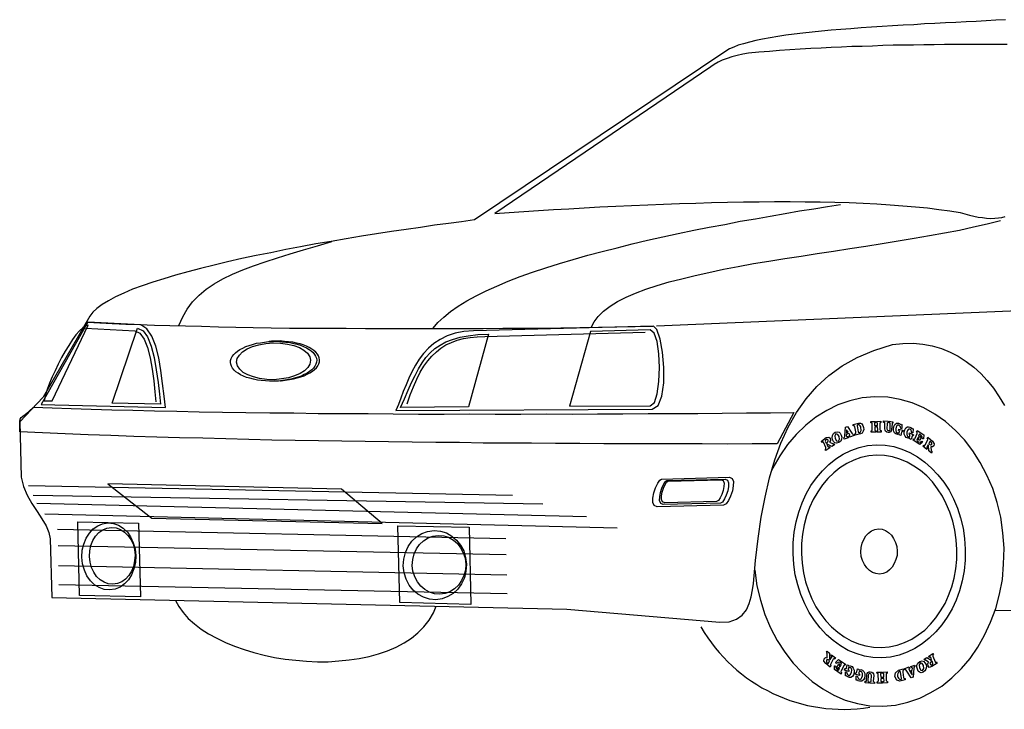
# Model space of a CAD drawing. Extents: x 11387 to 15180, y 19157 to 20572.
# Drawn here: x 11387 to 13408, y 19157 to 20572 of the extents above; entities that cross this region are included whole.
import ezdxf

# ---------------------------------------------------------------- set-up
doc = ezdxf.new("R2010")
doc.units = 0
doc.header["$LTSCALE"] = 100
doc.header["$MEASUREMENT"] = 0
doc.layers.add('LX-CAR', color=6, linetype='CONTINUOUS')

msp = doc.modelspace()

# ---------------------------------------------------------------- linework, layer by layer
at = {"layer": 'LX-CAR'}
for points in [[(13410.2, 20572.1), (13390.6, 20571.1), (13370.5, 20570.1), (13350.4, 20568.6), (13329.3, 20567.5), (13308.2, 20566.5), (13287, 20565.5), (13265.4, 20564.4), (13243.8, 20563.4), (13222.2, 20561.8), (13200.1, 20560.8), (13178.5, 20559.7), (13156.9, 20558.2), (13135.3, 20556.6), (13114.2, 20555.1), (13093.1, 20553.5), (13072.5, 20552), (13052.4, 20550.5), (13032.8, 20548.5), (13013.2, 20546.5), (12994.7, 20544.5), (12976.6, 20542.6), (12959.6, 20540.1), (12943, 20537.7), (12927, 20534.8), (12911.9, 20532.4), (12897.9, 20529.5), (12884.9, 20526.2), (12872.9, 20522.8), (12861.9, 20519.5), (12852.5, 20515.8), (12844, 20512), (12836.6, 20507.8), (12320.4, 20161.1), (12293.8, 20157.5), (12266.7, 20153.8), (12238.6, 20150), (12209.5, 20145.8), (12180, 20141.5), (12149.9, 20137.2), (12119.3, 20132.4), (12088.2, 20127.6), (12057.1, 20122.3), (12026.1, 20117), (11995, 20111.7), (11963.4, 20105.9), (11932.9, 20100.1), (11902.3, 20093.8), (11872.3, 20088), (11842.8, 20081.7), (11813.7, 20074.9), (11785.7, 20068.2), (11758.2, 20061.4), (11731.7, 20054.7), (11706.7, 20047.6), (11682.7, 20040.4), (11659.8, 20033.3), (11638.3, 20025.7), (11618.4, 20018.7), (11600.5, 20010.7), (11583.5, 20003.2), (11569.1, 19995.3), (11556.3, 19987.4), (11545.4, 19979.6), (11537, 19971.8), (11530.7, 19963.6), (11435.2, 19797.6), (11387.2, 19746.6), (11390, 19632.9), (11395, 19613.9), (11402.5, 19596), (11412, 19579.1), (11422.5, 19562.8), (11432.5, 19547.5), (11440.9, 19533.1), (11446.7, 19519.6), (11449.6, 19506.6)], [(13413.5, 20521.3), (13392.3, 20521.3), (13370.7, 20521.3), (13349, 20521.2), (13327.9, 20521.2), (13306.8, 20521.2), (13285.1, 20521.1), (13264, 20520.6), (13242.9, 20520.6), (13221.8, 20520), (13200.6, 20519.5), (13179.5, 20519.5), (13158.4, 20519), (13137.3, 20517.9), (13116.1, 20517.4), (13095, 20516.8), (13073.9, 20515.8), (13052.8, 20514.8), (13031.7, 20513.7), (13010.6, 20512.7), (12988.9, 20511.7), (12967.9, 20510.1), (12946.8, 20508.6), (12925.7, 20507.1), (12904.1, 20505.5), (12883, 20503.5), (12871, 20501.1), (12859.9, 20498.8), (12848.9, 20495.6), (12839, 20492.3), (12829, 20489), (12820.5, 20484.8), (12812.1, 20480), (12805.2, 20475.3), (12362.3, 20174.3)], [(12235.4, 19938.6), (12245.2, 19950.4), (12257.4, 19961.8), (12271.3, 19973.2), (12287.1, 19984.2), (12304.4, 19994.7), (12323.8, 20005.2), (12344.2, 20015.3), (12366.1, 20025.4), (12389.5, 20035.1), (12414.4, 20044.8), (12439.8, 20054), (12466.8, 20062.7), (12494.8, 20071.4), (12523.2, 20080.2), (12552.7, 20088.5), (12582.7, 20096.3), (12613.2, 20104.1), (12644.2, 20111.9), (12675.2, 20119.3), (12707.3, 20126.1), (12738.8, 20132.9), (12770.8, 20139.8), (12802.4, 20146.1), (12834.4, 20152), (12866, 20158.3), (12897.1, 20163.6), (12927.6, 20168.9), (12958.2, 20174.2), (12987.8, 20179.5), (13016.8, 20183.7), (13044.9, 20188.5), (13072, 20192.7)], [(12362.3, 20174.3), (12391.5, 20176.5), (12421.6, 20178.3), (12451.7, 20180.6), (12482.9, 20182.4), (12514.1, 20184.1), (12545.7, 20186), (12577.9, 20187.8), (12610.6, 20189.6), (12642.7, 20190.9), (12675.9, 20192.2), (12708.6, 20193.6), (12741.3, 20194.9), (12774.5, 20195.7), (12807.1, 20197.1), (12839.9, 20197.4), (12872.5, 20198.2), (12904.7, 20198.5), (12936.4, 20198.8), (12968.2, 20198.6), (12999.4, 20198.4), (13029.6, 20198.1), (13059.8, 20197.4), (13089.5, 20196.6), (13118.2, 20195.3), (13146.4, 20194), (13173.6, 20192.2), (13199.9, 20190.3), (13225.6, 20188), (13250.3, 20185.6), (13273.5, 20182.6), (13296.2, 20179.7), (13317.5, 20176.2), (13326.6, 20173.4), (13336.2, 20171.1), (13345.3, 20168.9), (13354.4, 20167.1), (13363, 20165.8), (13371.6, 20165), (13380.2, 20164.2), (13388.2, 20164.4), (13395.8, 20165.1), (13402.8, 20166.3), (13409.8, 20168)], [(12560, 19940.2), (12565.7, 19951.9), (12574.5, 19963.2), (12585.3, 19974.1), (12598.6, 19984), (12614, 19993.4), (12631.4, 20002.4), (12650.8, 20010.9), (12672.2, 20019), (12695.2, 20026.7), (12719.7, 20033.8), (12745.7, 20040.5), (12773.2, 20047.2), (12801.7, 20053.5), (12831.2, 20059.8), (12861.8, 20065.6), (12892.8, 20071.4), (12924.9, 20076.7), (12957.5, 20082.1), (12990.6, 20086.9), (13023.7, 20092.3), (13057.3, 20097.2), (13090.9, 20102.6), (13123.9, 20107.4), (13157.5, 20112.8), (13190.1, 20118.1), (13222.7, 20123.5), (13254.3, 20128.8), (13285.3, 20134.6), (13315.9, 20140.4), (13344.9, 20146.7), (13372.9, 20152.9), (13399.9, 20159.7)], [(11713.8, 19944.6), (11721.5, 19962.4), (11730.6, 19978.2), (11741.8, 19993.1), (11755.1, 20006.5), (11769.8, 20019), (11786.2, 20029.9), (11804, 20040.5), (11823.4, 20050), (11844.8, 20058.6), (11866.8, 20067.2), (11890.7, 20075.3), (11915.7, 20083.5), (11942.1, 20091.7), (11969.6, 20100), (11998.1, 20108.2), (12027.6, 20117)], [(12693.7, 19943.6), (15115.9, 20046.4)], [(11685.9, 19775.8), (11683.3, 19799.4), (11680.1, 19825), (11676.9, 19852), (11672.2, 19878.1), (11666.1, 19902.1), (11658, 19922.5), (11648.1, 19937.4), (11635.3, 19945.6), (11526.4, 19951.4), (11431.1, 19782.4), (11685.9, 19775.8)], [(11526.4, 19951.4), (11551.2, 19950), (11576.8, 19948.7), (11604.6, 19947.4), (11633.3, 19946.6), (11663.5, 19945.3), (11694.7, 19944.1), (11727, 19943.4), (11760.2, 19942.7), (11794.9, 19941.6), (11830.2, 19941), (11866.4, 19940.4), (11903.2, 19939.8), (11941, 19939.2), (11978.7, 19939.2), (12017.5, 19938.6), (12056.7, 19938.6), (12096.5, 19938.1), (12136.3, 19938.1), (12176.5, 19938.1), (12216.8, 19938.1), (12257, 19938.1), (12297.3, 19938.1), (12338.1, 19938.1), (12378.3, 19938.7), (12418.1, 19939.2), (12457.8, 19939.2), (12497.6, 19939.6), (12536.3, 19940.1), (12575, 19941.1), (12612.8, 19941.5), (12650, 19942), (12686.7, 19942.9)], [(11453.5, 19789.5), (11527.6, 19944.9), (11522.1, 19943.8), (11516.2, 19939.6), (11509.3, 19933.4), (11502.4, 19925.2), (11495.1, 19915.4), (11487.4, 19903.6), (11480.2, 19891.4), (11472.9, 19878.6), (11465.7, 19865.3), (11459.5, 19851.6), (11453.3, 19838.9), (11448.1, 19826.1), (11443.8, 19815), (11440.6, 19804.8), (11438.3, 19796.2), (11437.4, 19789.6), (11453.5, 19789.5)], [(11521.7, 19939.2), (11623, 19933.2), (11633.2, 19928.4), (11642.1, 19916.6), (11649.1, 19899.2), (11654.6, 19878.1), (11658.7, 19854.6), (11662.4, 19831), (11664.4, 19807.9), (11666.5, 19787.9)], [(11576.4, 19785.1), (11628.9, 19938.9), (11640.1, 19933.7), (11649, 19920.8), (11656.5, 19901.9), (11662.7, 19878.9), (11667.3, 19853.3), (11671, 19827.7), (11674.1, 19803.6), (11676.2, 19782.6), (11576.4, 19785.1)], [(12159.1, 19770.1), (12685, 19772.7), (12697.4, 19780.1), (12704.9, 19799.4), (12708.8, 19826.7), (12709, 19858.4), (12706.2, 19889.5), (12701.5, 19916.6), (12694.9, 19936.1), (12687.7, 19942.9), (12318.5, 19933.6), (12298.5, 19932.1), (12280.4, 19928.6), (12264, 19923.2), (12249.6, 19915.8), (12237.2, 19907.4), (12225.8, 19897.6), (12215.6, 19886.7), (12206.8, 19875), (12199.1, 19862.7), (12191.8, 19849.4), (12185.6, 19836.2), (12179.9, 19822.4), (12174.2, 19808.7), (12169, 19795.5), (12164.3, 19782.3), (12159.1, 19770.1)], [(12181.9, 19783.7), (12188.5, 19802), (12195.1, 19818.8), (12201.8, 19834.1), (12209, 19848.3), (12216.7, 19860.6), (12224.5, 19871.9), (12232.8, 19881.6), (12242.1, 19890.4), (12251.5, 19897.7), (12261.9, 19904.5), (12273.4, 19909.8), (12284.8, 19914.2), (12297.8, 19917.5), (12311.3, 19919.9), (12325.9, 19921.2), (12341.5, 19922.1), (12670.4, 19930.4)], [(12515.7, 19779.1), (12681.3, 19779.7), (12689.7, 19786.5), (12695.7, 19804.2), (12699.1, 19829.5), (12700.4, 19858.2), (12698.7, 19886.3), (12695.1, 19911.4), (12689.1, 19928.9), (12680.9, 19935.7), (12558.2, 19932.1), (12515.7, 19779.1)], [(11449.6, 19506.6), (11452.6, 19385.9), (12509.6, 19362.2), (12823.8, 19335.4), (12842.9, 19336.4), (12857.9, 19341.3), (12869.7, 19349.6), (12878.5, 19360.9), (12884.3, 19373.6), (12888.4, 19387.3), (12891.1, 19401.5), (12892.8, 19415.1), (12897.1, 19462.1), (12902.5, 19507.5), (12909, 19550.9), (12917, 19591.9), (12926.1, 19631.4), (12936.7, 19668.4), (12949.4, 19702.9), (12964.2, 19735.5), (12981.6, 19766.1), (13001, 19793.8), (13023, 19819), (13047.6, 19841.8), (13075.3, 19861.6), (13106.1, 19879), (13140.4, 19893.4), (13178.4, 19905.4), (13199.9, 19907.5), (13220.6, 19908), (13240.7, 19906), (13260, 19902.5), (13278.7, 19896.9), (13296.5, 19889.8), (13313.3, 19881.2), (13329.7, 19870.5), (13345.1, 19858.8), (13359.5, 19845.6), (13373, 19831.3), (13385.9, 19815.6), (13397.5, 19798.2), (13408.5, 19780.4)], [(11906.9, 19911.7), (11916, 19911.9), (11924.6, 19911.1), (11933.1, 19910.3), (11941.2, 19909.5), (11949.3, 19907.7), (11956.4, 19905.9), (11963.5, 19904), (11969.6, 19901.2), (11975.7, 19898.8), (11980.8, 19895.4), (11985.4, 19892.5), (11989, 19889.1), (11992.2, 19885.1), (11994.3, 19881.2), (11995.9, 19877.2), (11996.5, 19873.2), (11996.1, 19869.1), (11994.7, 19865.1), (11992.8, 19861), (11989.8, 19856.9), (11986.4, 19853.3), (11981.9, 19850.2), (11977, 19846.5), (11971, 19843.8), (11965.1, 19840.7), (11958.1, 19838.5), (11951.1, 19836.3), (11943.1, 19834.1), (11935.1, 19832.9), (11926.6, 19831.7), (11918, 19830.4), (11909, 19830.2), (11899.9, 19830), (11891.3, 19830.8), (11882.8, 19831.6), (11874.7, 19832.4), (11866.6, 19834.2), (11859.5, 19836), (11852.4, 19837.8), (11846.3, 19840.7), (11840.2, 19843.1), (11835.1, 19846.5), (11830.5, 19849.4), (11826.9, 19852.8), (11823.8, 19856.8), (11821.6, 19860.7), (11820, 19864.7), (11819.4, 19868.7), (11819.8, 19872.8), (11821.2, 19876.8), (11823.2, 19880.9), (11826.1, 19885), (11829.5, 19888.6), (11834, 19891.7), (11838.9, 19895.4), (11844.9, 19898), (11850.8, 19901.2), (11857.8, 19903.4), (11864.8, 19905.6), (11872.8, 19907.8), (11880.8, 19909), (11889.3, 19910.2), (11897.9, 19911.5), (11906.9, 19911.7)], [(11907, 19908.7), (11922.1, 19908), (11936.8, 19906.4), (11949.4, 19903.2), (11961.1, 19899), (11970.3, 19893.7), (11977.5, 19887.3), (11982.2, 19880.4), (11983.9, 19872.9), (11982.6, 19865.3), (11978.2, 19858.1), (11971.4, 19851.4), (11962.4, 19845.7), (11951, 19840.8), (11938.5, 19837), (11924, 19834.6), (11908.9, 19833.2), (11893.8, 19833.8), (11879.1, 19835.5), (11866.5, 19838.7), (11854.8, 19842.9), (11845.6, 19848.2), (11838.4, 19854.6), (11833.7, 19861.5), (11832, 19869), (11833.3, 19876.6), (11837.7, 19883.8), (11844.5, 19890.5), (11853.5, 19896.2), (11864.9, 19901.1), (11877.4, 19904.9), (11891.9, 19907.3), (11907, 19908.7)], [(11922.5, 19831.1), (11923.6, 19831.1), (11932.1, 19832.3), (11940.6, 19833.5), (11949.1, 19834.7), (11956.6, 19836.9), (11964.1, 19839.1), (11970.6, 19841.3), (11977.1, 19844.5), (11982.5, 19847.2), (11988, 19850.8), (11991.9, 19853.9), (11995.9, 19857.6), (11998.8, 19861.7), (12000.7, 19865.7), (12002.1, 19869.8), (12002.5, 19873.8), (12001.9, 19877.8), (12000.3, 19881.8), (11998.2, 19885.8), (11995, 19889.7), (11990.9, 19893.2), (11986.8, 19896.1), (11981.2, 19899.5), (11975.6, 19901.8), (11969, 19904.7), (11962.4, 19906.5), (11954.8, 19908.4), (11947.2, 19910.2), (11938.6, 19911), (11930.1, 19911.8), (11921.5, 19912.6), (11912.4, 19912.3), (11903.4, 19912.1), (11898.9, 19911.5), (11898.9, 19911.5)], [(12349.4, 19926.9), (12307.9, 19777.3), (12168.5, 19775.9), (12176.6, 19794.2), (12184.2, 19811.5), (12191.4, 19827.3), (12198.6, 19842), (12205.8, 19855.3), (12213, 19867.5), (12220.8, 19878.8), (12229.6, 19888.6), (12239, 19896.9), (12249.8, 19904.2), (12261.8, 19911.1), (12275.2, 19915.9), (12290.7, 19920.3), (12307.7, 19923.3), (12327.3, 19925.8), (12349.4, 19926.9)], [(12895.6, 19441.9), (12895.6, 19441.9), (12899.9, 19410.3), (12907.2, 19380.3), (12916.5, 19351.3), (12928.3, 19323.9), (12942, 19298.1), (12957.2, 19273.8), (12974.4, 19251.6), (12993, 19232), (13013.6, 19213.8), (13035.1, 19198.3), (13058.1, 19185.8), (13081.5, 19175.3), (13106.3, 19168.4), (13132.1, 19164), (13158.3, 19163.1), (13184.4, 19165.3), (13209.9, 19171), (13234.4, 19179.2), (13257.3, 19190.8), (13279.6, 19204.4), (13300.3, 19221.1), (13319.9, 19240.2), (13337.5, 19260.8), (13353.5, 19283.8), (13367.5, 19308.8), (13379.9, 19335.3), (13390.3, 19363.2), (13398.1, 19392.6), (13403.9, 19423), (13406.6, 19454.8), (13407.3, 19487), (13405, 19519.1), (13400.7, 19550.7), (13393.4, 19580.8), (13384.1, 19609.7), (13372.3, 19637.1), (13358.6, 19662.9), (13343.4, 19687.2), (13326.2, 19709.4), (13307.6, 19729), (13287, 19747.1), (13265.5, 19762.7), (13242.5, 19775.2), (13219.1, 19785.7), (13194.3, 19792.6), (13168.5, 19797), (13142.3, 19797.9), (13116.2, 19795.7), (13090.7, 19790), (13066.2, 19781.8), (13043.4, 19770.2), (13021.1, 19756.5), (13000.3, 19739.9), (12980.7, 19720.8), (12963.1, 19700.2), (12947.1, 19677.2), (12933.1, 19652.2), (12930.2, 19646.1), (12930.2, 19646.1)], [(11415.1, 19777), (11453.4, 19775.5), (11492.7, 19773.9), (11533.5, 19772.9), (11575.8, 19771.5), (11619.1, 19770.6), (11663.4, 19769.2), (11709.2, 19768.3), (11755.5, 19767.5), (11802.9, 19766.6), (11851.2, 19765.8), (11900, 19765.1), (11949.9, 19764.8), (11999.7, 19764), (12050.6, 19763.8), (12101.9, 19763.6), (12153.8, 19762.9), (12205.6, 19762.7), (12258, 19762.5), (12310.3, 19762.8), (12363.1, 19762.6), (12415.5, 19762.4), (12468.3, 19762.8), (12520.7, 19762.6), (12573, 19762.9), (12624.8, 19763.2), (12676.7, 19763.5), (12728, 19763.8), (12778.8, 19764), (12829.1, 19764.3), (12878.9, 19765), (12927.7, 19765.3), (12976, 19766), (12941.9, 19701.2), (12890.1, 19701.4), (12838.8, 19701.1), (12787.9, 19701.4), (12737.1, 19701.6), (12686.2, 19701.8), (12635.9, 19701.5), (12586.1, 19701.8), (12536.3, 19702.1), (12486.4, 19702.3), (12437.1, 19702.6), (12387.8, 19702.9), (12338.5, 19703.1), (12289.6, 19703.9), (12241.3, 19704.2), (12192.5, 19705), (12144.1, 19705.3), (12095.8, 19706.1), (12048, 19706.9), (12000.1, 19707.7), (11952.3, 19708.5), (11904.5, 19709.3), (11857.1, 19710.1), (11809.8, 19711.5), (11762.5, 19712.8), (11715.1, 19714.1), (11668.3, 19715.4), (11621.4, 19716.8), (11574.1, 19718.6), (11527.2, 19719.9), (11480.4, 19721.8), (11434, 19724.1), (11387.2, 19726), (11386.8, 19739.1), (11387.2, 19747.1), (11388, 19752.2), (11390, 19755.7), (11393.4, 19758.3), (11398.4, 19761.5), (11405.8, 19767.7), (11415.1, 19777)], [(13134, 19747.3), (13143.6, 19747.6), (13143.7, 19745.1), (13143.1, 19744.5), (13142.1, 19744.5), (13141.7, 19744), (13141.7, 19743), (13141.8, 19739), (13147.8, 19739.1), (13147.7, 19743.1), (13147.7, 19744.1), (13146.7, 19744.6), (13146.2, 19745.1), (13145.7, 19745.1), (13145.6, 19747.6), (13154.7, 19747.8), (13154.7, 19745.3), (13153.7, 19744.8), (13153.2, 19744.8), (13152.7, 19743.8), (13152.3, 19742.7), (13152.6, 19730.7), (13153.1, 19729.7), (13153.6, 19729.2), (13154.6, 19728.7), (13155.1, 19728.7), (13155.2, 19725.7), (13146.1, 19725.5), (13146.1, 19728.5), (13146.6, 19728.5), (13147.1, 19728.5), (13148.1, 19729), (13148, 19730.1), (13147.9, 19736.1), (13141.9, 19735.9), (13142, 19730.4), (13142, 19729.4), (13142.5, 19728.9), (13143.1, 19728.4), (13144.1, 19728.4), (13144.1, 19725.4), (13134.6, 19725.2), (13134.5, 19728.2), (13135.5, 19728.2), (13136.5, 19728.8), (13137, 19729.3), (13137, 19730.8), (13136.7, 19742.9), (13136.6, 19743.9), (13135.6, 19744.3), (13135.1, 19744.8), (13134.1, 19744.8), (13134, 19747.3)], [(13160.2, 19748.5), (13169.7, 19747.7), (13169.8, 19745.2), (13168.8, 19744.7), (13168.3, 19744.7), (13167.8, 19744.1), (13167.3, 19743.1), (13167.1, 19732.6), (13168.2, 19729.5), (13170.2, 19728.6), (13172.7, 19729.2), (13173.7, 19731.7), (13173.9, 19742.3), (13173.9, 19743.3), (13173.9, 19743.8), (13172.9, 19744.3), (13171.8, 19744.8), (13171.8, 19747.8), (13179.3, 19746.9), (13179.4, 19743.9), (13178.9, 19743.9), (13177.9, 19743.9), (13177.4, 19742.9), (13177.4, 19741.9), (13176.7, 19731.3), (13175.8, 19728.2), (13174.3, 19726.2), (13171.8, 19725.1), (13169.3, 19725.1), (13166.8, 19725.5), (13164.2, 19727.4), (13163.2, 19729.4), (13162.6, 19732.4), (13162.8, 19743.5), (13162.8, 19744.5), (13161.8, 19745), (13161.2, 19745.5), (13160.2, 19745.5), (13160.2, 19748.5)], [(13060.6, 19725.3), (13064.6, 19726.4), (13068.6, 19725.5), (13071.2, 19723.1), (13073.3, 19719.6), (13074.4, 19715.1), (13074, 19711.1), (13072.1, 19707), (13068.2, 19703.9), (13063.7, 19702.8), (13060.1, 19703.7), (13057.6, 19706.1), (13055.4, 19710.1), (13054.8, 19714.1), (13055.2, 19718.7), (13057.1, 19722.7), (13060.6, 19725.3)], [(13078.5, 19713.7), (13079, 19714.2), (13080, 19715.3), (13080.5, 19716.3), (13080.9, 19717.8), (13082, 19735.4), (13086, 19737), (13094.9, 19723.7), (13096.4, 19721.7), (13096.9, 19721.2), (13098, 19720.7), (13098.4, 19721.3), (13099.5, 19718.8), (13090, 19715.5), (13089.5, 19718), (13090.5, 19718.5), (13090.9, 19719), (13090.9, 19720.1), (13090.4, 19721.1), (13088.8, 19723), (13083.4, 19720.9), (13083.4, 19718.4), (13084, 19716.9), (13084.5, 19716.4), (13085.5, 19716.4), (13086.5, 19716.4), (13087.1, 19713.9), (13079.1, 19711.2), (13078.5, 19713.7)], [(13083.8, 19723.9), (13087.3, 19725.5), (13084.1, 19730.5), (13083.8, 19723.9)], [(13098, 19738.4), (13097.9, 19741.4), (13108.4, 19744.2), (13112.5, 19743.8), (13115.5, 19742.3), (13117.6, 19738.9), (13119.2, 19734.9), (13119.4, 19730.8), (13118.4, 19727.3), (13116, 19723.7), (13112.5, 19722.1), (13102, 19719.3), (13101.9, 19722.4), (13102.4, 19722.9), (13103.4, 19723.4), (13103.4, 19724.4), (13103.4, 19725.9), (13101.1, 19736.4), (13100.5, 19737.9), (13100, 19738.4), (13099, 19738.4), (13098, 19738.4)], [(13107.9, 19726), (13108.9, 19725), (13110.4, 19725.1), (13112.4, 19726.1), (13113.9, 19728.7), (13114.3, 19731.2), (13113.7, 19733.7), (13113.2, 19736.2), (13112.1, 19738.2), (13110, 19740.2), (13107.5, 19740.6), (13106, 19740.1), (13105.6, 19738.5), (13107.9, 19726)], [(13195.6, 19740.3), (13196.1, 19741.8), (13197.6, 19740.9), (13197.8, 19733.3), (13195.8, 19732.8), (13194.7, 19736.3), (13193.1, 19738.7), (13191.1, 19739.7), (13189.1, 19739.6), (13187.6, 19738.6), (13186.1, 19736), (13185.2, 19732.5), (13185.3, 19728.5), (13186.4, 19725.5), (13188.5, 19724), (13190.5, 19724.1), (13192, 19725.1), (13192.9, 19726.7), (13192.9, 19727.7), (13191.9, 19728.6), (13190.9, 19729.1), (13191.3, 19731.7), (13199.9, 19729.4), (13199.5, 19726.8), (13198.5, 19726.8), (13198, 19726.8), (13197.5, 19726.3), (13197, 19725.2), (13195.7, 19718.7), (13192.6, 19719.6), (13192.1, 19721.6), (13189.1, 19720.5), (13185.5, 19721.9), (13182.4, 19724.4), (13180.8, 19727.9), (13180.2, 19732.4), (13181.1, 19737.4), (13183, 19741), (13186.5, 19743.6), (13188.5, 19743.6), (13191, 19743.7), (13193.5, 19742.3), (13195.6, 19740.3)], [(13218.4, 19732.3), (13218.9, 19732.8), (13220.5, 19732.4), (13220.2, 19724.3), (13218.2, 19724.3), (13217.1, 19727.8), (13216, 19730.3), (13213.9, 19731.7), (13211.9, 19731.7), (13210.4, 19730.6), (13209, 19728.6), (13207.5, 19725.5), (13207.6, 19721.5), (13208.2, 19718), (13210.3, 19716.5), (13212.3, 19716.1), (13213.8, 19717.1), (13214.3, 19718.6), (13214.2, 19719.6), (13213.7, 19720.1), (13212.7, 19721.1), (13213.1, 19724.1), (13221.8, 19720.3), (13220.8, 19717.8), (13219.8, 19717.8), (13219.3, 19717.8), (13218.8, 19717.8), (13218.8, 19717.2), (13217, 19710.7), (13213.9, 19711.6), (13213.9, 19713.1), (13210.4, 19713), (13206.8, 19714.4), (13204.2, 19717.4), (13202.6, 19721.4), (13202.5, 19725.9), (13203.4, 19730.4), (13205.8, 19734), (13209.3, 19736.1), (13211.3, 19736.2), (13213.8, 19735.7), (13216.4, 19734.3), (13218.4, 19732.3)], [(13229.1, 19728.6), (13242.4, 19719.9), (13242.1, 19711.8), (13240.1, 19711.7), (13239, 19716.2), (13236.9, 19719.2), (13234.8, 19721.2), (13233.3, 19720.6), (13231.9, 19717.1), (13233, 19716.1), (13234, 19715.6), (13235, 19716.1), (13235.9, 19718.2), (13238, 19716.7), (13234.2, 19708.1), (13232.1, 19709.5), (13232.6, 19711.5), (13232.5, 19712.6), (13231.5, 19713.5), (13230.5, 19714), (13228.6, 19709.4), (13229.2, 19706.9), (13231.7, 19705.5), (13235.3, 19705.1), (13238.7, 19707.2), (13239.8, 19704.7), (13234.4, 19700), (13220.6, 19709.2), (13221.5, 19711.8), (13222.5, 19711.3), (13223.5, 19711.3), (13224, 19711.8), (13225, 19713.4), (13228.8, 19723), (13229.2, 19724.1), (13229.2, 19725), (13228.7, 19725.5), (13227.7, 19726), (13229.1, 19728.6)], [(13032.4, 19707), (13042.2, 19714.3), (13047.8, 19715.4), (13050.8, 19713), (13050.9, 19708.5), (13049, 19704.9), (13055.2, 19702), (13055.7, 19701.6), (13056.7, 19701.6), (13057.2, 19701.6), (13058.2, 19702.1), (13059.2, 19699.6), (13053.8, 19696), (13044.6, 19700.8), (13043.6, 19700.2), (13045.7, 19696.3), (13046.2, 19695.8), (13046.8, 19695.3), (13047.8, 19695.3), (13048.8, 19695.8), (13049.8, 19693.4), (13041.4, 19687.6), (13040.3, 19690.1), (13040.8, 19690.6), (13041.8, 19691.6), (13041.8, 19692.7), (13041.3, 19693.7), (13036.5, 19704.6), (13035.9, 19705.1), (13034.9, 19705.1), (13034.4, 19705), (13033.4, 19704.5), (13032.4, 19707)], [(13042.5, 19702.7), (13044.5, 19704.3), (13046, 19705.9), (13046.5, 19707.4), (13046.4, 19708.9), (13044.9, 19710.3), (13042.9, 19710.3), (13040.9, 19708.7), (13040.4, 19707.2), (13042.5, 19702.7)], [(13062.2, 19721.8), (13059.8, 19717.8), (13060.4, 19712.2), (13063.6, 19707.8), (13067.6, 19706.9), (13069.5, 19711), (13068.9, 19716.5), (13066.2, 19720.9), (13062.2, 19721.8)], [(13251.1, 19715), (13260.4, 19707.2), (13264, 19701.8), (13263.6, 19697.2), (13260.7, 19695.1), (13257.1, 19695.6), (13257.8, 19688), (13258.3, 19687), (13258.9, 19686.5), (13258.9, 19685.5), (13259.4, 19684.5), (13258.5, 19682.5), (13253.3, 19686.9), (13252.5, 19698.5), (13251.5, 19699.4), (13249.6, 19695.9), (13249.1, 19694.8), (13249.1, 19693.9), (13249.6, 19693.4), (13250.1, 19692.4), (13249.2, 19689.8), (13241, 19696.7), (13242.4, 19698.7), (13243.5, 19698.2), (13244, 19698.2), (13245, 19698.3), (13245.5, 19699.3), (13250.7, 19709.5), (13250.7, 19710.5), (13250.7, 19711), (13250.2, 19712), (13249.6, 19712.5), (13251.1, 19715)], [(13252.9, 19702), (13255, 19700), (13256.5, 19699.6), (13258, 19699.6), (13259, 19700.6), (13258.9, 19703.2), (13257.9, 19705.1), (13256.3, 19706.6), (13254.9, 19706.1), (13252.9, 19702)], [(13145.3, 19699.3), (13163.4, 19698.7), (13181.1, 19695.7), (13197.9, 19690.5), (13214.1, 19683.9), (13230, 19674.7), (13244.8, 19664), (13258.7, 19651.8), (13271.7, 19638.1), (13283.6, 19622.7), (13294.6, 19606.4), (13303.6, 19588.6), (13311.6, 19569.6), (13318.2, 19549.7), (13323.2, 19528.7), (13326.3, 19507.1), (13327.8, 19485), (13327.4, 19462.8), (13325.4, 19441.1), (13321.4, 19420.4), (13315.9, 19400.1), (13308.8, 19380.8), (13300.7, 19362.5), (13290.6, 19345.6), (13279.4, 19329.7), (13267.2, 19315.4), (13253.9, 19302.4), (13239.6, 19291), (13224.3, 19281.1), (13208.4, 19273.6), (13191.9, 19267.7), (13174.4, 19263.7), (13156.3, 19262.2), (13138.2, 19262.8), (13121, 19265.9), (13103.7, 19271), (13087.5, 19277.6), (13071.6, 19286.8), (13056.8, 19297.5), (13042.9, 19309.7), (13029.9, 19323.5), (13018, 19338.8), (13007.5, 19355.1), (12998.5, 19373), (12990.5, 19391.9), (12983.9, 19411.9), (12978.9, 19432.4), (12975.8, 19454), (12974.3, 19476.1), (12974.7, 19498.2), (12976.7, 19519.9), (12980.7, 19541.2), (12986.2, 19561.4), (12993.3, 19580.7), (13001.4, 19599), (13011, 19615.9), (13022.2, 19631.8), (13034.4, 19646.2), (13047.7, 19659.1), (13062, 19670.5), (13077.3, 19680.5), (13093.2, 19687.9), (13110.2, 19693.9), (13127.2, 19697.8), (13145.3, 19699.3)], [(13145.8, 19678.2), (13129.8, 19676.7), (13113.7, 19673.3), (13098.8, 19667.9), (13084.4, 19661), (13070.5, 19652.1), (13057.7, 19642.2), (13045.9, 19630.3), (13034.6, 19617.5), (13024.9, 19603.1), (13015.8, 19587.3), (13008.1, 19571), (13002, 19553.8), (12996.9, 19535), (12993.4, 19516.3), (12991.9, 19496.6), (12991.4, 19476.5), (12992.9, 19456.4), (12995.4, 19436.8), (12999.9, 19418.3), (13005.9, 19400.4), (13012.8, 19383.4), (13021.3, 19367), (13031.2, 19352.2), (13041.7, 19338.4), (13053.5, 19326.1), (13065.9, 19314.8), (13079.2, 19305.6), (13093.5, 19297.4), (13108.3, 19291.2), (13123.5, 19286.6), (13139.7, 19284), (13155.8, 19283.4), (13171.8, 19284.8), (13187.9, 19288.2), (13202.8, 19293.6), (13217.8, 19300.5), (13231.1, 19309.4), (13244.5, 19319.3), (13256.2, 19331.2), (13267.5, 19344), (13277.2, 19358.4), (13286.3, 19373.7), (13293.5, 19390.5), (13300.1, 19407.8), (13305.2, 19426), (13308.7, 19444.7), (13310.2, 19464.4), (13310.7, 19484.6), (13309.2, 19504.6), (13306.7, 19524.2), (13302.2, 19542.7), (13296.2, 19561.2), (13288.8, 19578.1), (13280.8, 19594), (13270.9, 19609.3), (13260.4, 19623.2), (13248.6, 19635.5), (13236.2, 19646.7), (13222.4, 19655.9), (13208.6, 19664.1), (13193.3, 19670.3), (13178.1, 19675), (13161.9, 19677.6), (13145.8, 19678.2)], [(12704.2, 19629.3), (12843.5, 19632.8), (12849.1, 19630.4), (12851.8, 19624.4), (12851.5, 19615.4), (12849.7, 19604.8), (12846, 19594.1), (12841.7, 19585), (12836.8, 19578.3), (12831.8, 19575.7), (12695.5, 19572.2), (12689.4, 19574.6), (12686.8, 19581.1), (12686.5, 19590.1), (12688.8, 19600.7), (12692, 19611.4), (12696.4, 19620.5), (12700.7, 19626.7), (12704.2, 19629.3)], [(12715.3, 19626), (12835, 19629.1), (12839.6, 19627.2), (12841.8, 19621.7), (12842, 19614.1), (12840.2, 19605), (12836.9, 19595.9), (12833.6, 19588.3), (12829.2, 19582.1), (12825.2, 19580), (12708, 19577.1), (12702.9, 19578.9), (12700.3, 19584.9), (12700.6, 19592.5), (12701.9, 19601.6), (12705.2, 19610.7), (12708.5, 19618.3), (12711.9, 19624), (12715.3, 19626)], [(12717.4, 19625.1), (12826, 19627.8), (12830.6, 19625.9), (12832.7, 19621), (12832.4, 19613.9), (12831.1, 19605.8), (12828.3, 19597.7), (12824.9, 19590.6), (12821, 19585.5), (12817.1, 19583.3), (12710.9, 19580.7), (12706.4, 19582.6), (12704.2, 19587.5), (12704.1, 19594.6), (12705.4, 19602.6), (12708.2, 19610.8), (12711.5, 19617.9), (12714.4, 19623), (12717.4, 19625.1)], [(11405.1, 19615.7), (12398.5, 19596.4)], [(12131.2, 19537.9), (12047.4, 19608.2), (11568, 19619.3), (11658.4, 19549.1), (12131.2, 19537.9)], [(11414.6, 19595.8), (12460.4, 19578.4)], [(11422.1, 19579.4), (12550.6, 19552.5)], [(11438.2, 19557.7), (12613.1, 19528.9)], [(11464.7, 19526.1), (12384.7, 19507)], [(11509.9, 19390.4), (11506.1, 19541.3), (11630.9, 19538.9), (11634.8, 19387.5), (11509.9, 19390.4)], [(11568, 19539.3), (11579.1, 19538.1), (11589.8, 19534.3), (11599, 19528.5), (11607.8, 19520.2), (11614.6, 19510.3), (11619.9, 19498.3), (11623.7, 19485.9), (11625.1, 19471.8), (11624.4, 19457.7), (11621.2, 19445), (11616.5, 19432.8), (11610.2, 19422.6), (11601.9, 19413.8), (11593, 19407.6), (11582.5, 19403.3), (11571.5, 19401.5), (11560.4, 19402.7), (11550.2, 19406.5), (11540.5, 19412.3), (11532.3, 19420.6), (11525, 19430.5), (11519.7, 19442.5), (11515.8, 19455), (11514.4, 19469), (11515.1, 19483.1), (11518.3, 19495.8), (11523, 19508), (11529.8, 19518.2), (11537.6, 19527), (11547.1, 19533.2), (11557, 19537.5), (11568, 19539.3)], [(11575.3, 19529.9), (11584.9, 19529.2), (11593.5, 19525.9), (11601.7, 19520.5), (11608.9, 19513.6), (11614.7, 19505.3), (11619.5, 19495.3), (11622.3, 19484.3), (11623.6, 19472.8), (11622.8, 19461.2), (11620.6, 19450), (11616.3, 19439.9), (11611, 19431.2), (11604.2, 19423.9), (11596.2, 19418.2), (11587.8, 19414.5), (11578.3, 19413.2), (11568.7, 19414), (11560, 19417.3), (11551.8, 19422.6), (11544.6, 19429.5), (11538.9, 19437.9), (11534.1, 19447.8), (11531.3, 19458.8), (11530, 19470.4), (11530.7, 19482), (11533, 19493.1), (11537.2, 19503.3), (11542.6, 19512), (11549.4, 19519.2), (11557.3, 19524.9), (11565.8, 19528.7), (11575.3, 19529.9)], [(12167, 19375.7), (12163.1, 19533.1), (12309.6, 19530.3), (12313.1, 19371.9), (12167, 19375.7)], [(13149.6, 19526.8), (13157.2, 19526), (13164.3, 19523.6), (13170.5, 19519.3), (13176.1, 19513.9), (13180.8, 19506.9), (13184.6, 19499), (13187.3, 19490.5), (13188, 19481.5), (13187.8, 19472.4), (13185.5, 19463.8), (13182.1, 19455.6), (13177.8, 19448.5), (13172.4, 19442.8), (13166.5, 19438.1), (13159.5, 19435.4), (13152, 19434.2), (13144.4, 19435.1), (13137.3, 19437.4), (13131.1, 19441.8), (13125.5, 19447.2), (13120.8, 19454.1), (13117, 19462), (13114.3, 19470.5), (13113.6, 19479.6), (13113.9, 19488.6), (13116.2, 19497.3), (13119.5, 19505.4), (13123.8, 19512.5), (13129.2, 19518.2), (13135.1, 19522.9), (13142.1, 19525.6), (13149.6, 19526.8)], [(12237.3, 19523.5), (12250.4, 19522.3), (12262.6, 19518.5), (12273.8, 19512.3), (12283.6, 19504), (12291.9, 19493.6), (12298.2, 19481.7), (12302.1, 19468.2), (12304, 19454.2), (12302.8, 19440), (12299.6, 19426.4), (12293.9, 19414.1), (12286.1, 19403.4), (12276.8, 19394.6), (12265.9, 19387.8), (12253.9, 19383.4), (12240.9, 19381.6), (12227.7, 19382.8), (12215.6, 19386.5), (12204.3, 19392.8), (12194.6, 19401.1), (12186.3, 19411.4), (12179.9, 19423.4), (12176.1, 19436.8), (12174.2, 19450.9), (12175.3, 19465), (12178.5, 19478.7), (12184.3, 19490.9), (12192, 19501.7), (12201.4, 19510.5), (12212.3, 19517.3), (12224.2, 19521.6), (12237.3, 19523.5)], [(12246.1, 19513.6), (12257.2, 19512.9), (12267.3, 19509.6), (12277, 19503.8), (12285.3, 19497), (12292, 19488.1), (12297.3, 19478.1), (12301.1, 19466.7), (12302.4, 19454.6), (12301.7, 19442.5), (12298.5, 19430.9), (12293.7, 19420.7), (12287.4, 19411.5), (12279.6, 19404.2), (12270.1, 19398), (12260.2, 19394.2), (12249.1, 19392.9), (12238, 19393.6), (12227.9, 19396.9), (12218.2, 19402.7), (12210, 19409.5), (12203.2, 19418.4), (12197.9, 19428.3), (12194.1, 19439.8), (12192.8, 19451.9), (12193.5, 19464), (12196.7, 19475.6), (12201.5, 19485.8), (12207.8, 19495), (12215.7, 19502.3), (12225.1, 19508.5), (12235.1, 19512.3), (12246.1, 19513.6)], [(11465.5, 19492.9), (12385.5, 19474.3)], [(11466.6, 19451.7), (12386.5, 19432.6)], [(11467.5, 19413), (12387.5, 19394.4)], [(11706.4, 19379.7), (11713.3, 19367.8), (11722.2, 19355), (11733, 19343.2), (11745.4, 19331.9), (11759.2, 19321.2), (11774.6, 19311.5), (11791.4, 19302.4), (11809.2, 19293.7), (11828.1, 19286.2), (11847.4, 19279.1), (11867.7, 19273.1), (11888.4, 19267.5), (11910.2, 19263.1), (11931.9, 19259.6), (11953.6, 19257.1), (11975.8, 19255.1), (11998, 19254.2), (12020.1, 19254.3), (12041.7, 19255.8), (12063.3, 19257.9), (12083.8, 19260.9), (12103.9, 19264.9), (12123.4, 19270.4), (12141.8, 19276.4), (12159.3, 19284.4), (12175.7, 19292.9), (12191, 19302.9), (12204.3, 19313.7), (12216.6, 19325.6), (12227.3, 19339.5), (12236, 19354.3), (12241.7, 19368), (12241.7, 19368)], [(13388.9, 19359.2), (13427.6, 19360.2), (13427.6, 19360.2)], [(13050.6, 19243), (13041.3, 19250.8), (13037.7, 19255.7), (13038.1, 19260.3), (13041, 19262.9), (13044.6, 19262.4), (13044.4, 19270.5), (13044.3, 19271.5), (13043.8, 19272), (13043.3, 19273), (13042.8, 19274), (13044.2, 19276), (13049.4, 19271.6), (13049.2, 19259.5), (13050.2, 19258.6), (13053.1, 19262.6), (13053.6, 19263.7), (13053.6, 19264.7), (13053.1, 19265.2), (13052, 19266.1), (13053, 19268.7), (13061.2, 19261.9), (13060.2, 19259.8), (13059.2, 19260.3), (13058.2, 19260.3), (13057.7, 19260.2), (13056.7, 19259.2), (13051, 19248.5), (13051, 19248), (13051, 19247), (13051.5, 19246.5), (13052.1, 19245.5), (13050.6, 19243)], [(13269.8, 19251), (13259.4, 19244.2), (13253.9, 19242.6), (13251.3, 19245.5), (13250.7, 19250), (13252.6, 19253.6), (13247.5, 19257), (13247, 19257.5), (13246, 19257.4), (13245.5, 19257.4), (13244.5, 19256.9), (13243.4, 19259.4), (13248.9, 19263.1), (13257.6, 19257.7), (13258.6, 19258.3), (13256.9, 19262.8), (13256.4, 19263.7), (13255.9, 19263.7), (13254.9, 19263.7), (13253.9, 19263.2), (13252.9, 19265.7), (13261.3, 19271.4), (13262.3, 19268.9), (13261.8, 19268.4), (13260.9, 19267.4), (13260.9, 19266.9), (13260.9, 19265.4), (13265.7, 19253.9), (13266.3, 19253.4), (13266.7, 19253.4), (13267.8, 19253.5), (13268.8, 19254), (13269.8, 19251)], [(13049.3, 19256), (13047.2, 19258), (13045.2, 19258.4), (13043.7, 19258.4), (13042.7, 19257.4), (13042.7, 19254.8), (13043.8, 19252.4), (13045.4, 19251.4), (13046.9, 19251.4), (13049.3, 19256)], [(13073.1, 19228.9), (13059.3, 19238.1), (13059.6, 19245.7), (13061.6, 19245.8), (13062.7, 19241.3), (13064.8, 19238.3), (13066.9, 19236.8), (13068.4, 19237.4), (13069.8, 19240.9), (13068.7, 19241.9), (13067.7, 19241.9), (13066.7, 19241.9), (13065.8, 19239.8), (13063.7, 19241.3), (13068.5, 19250.5), (13070.1, 19249), (13069.1, 19246.5), (13069.2, 19245), (13070.2, 19244.5), (13071.2, 19244), (13073.6, 19249.1), (13073, 19251.6), (13070.5, 19253), (13067, 19252.9), (13063, 19250.3), (13061.9, 19253.3), (13067.8, 19258.5), (13081.6, 19249.3), (13080.7, 19246.7), (13080.2, 19247.2), (13079.2, 19247.2), (13078.7, 19246.7), (13077.7, 19245.2), (13073, 19235), (13072.5, 19234), (13073, 19233), (13073.5, 19232), (13074, 19231.5), (13073.1, 19228.9)], [(13083.3, 19225.7), (13082.7, 19225.1), (13081.7, 19225.6), (13081.6, 19233.2), (13084.1, 19233.7), (13084.6, 19230.2), (13086.2, 19227.8), (13087.8, 19226.3), (13090.3, 19226.3), (13091.8, 19227.4), (13093.2, 19229.4), (13094.1, 19233), (13095, 19237), (13094.5, 19240), (13092.4, 19242), (13090.4, 19242), (13088.4, 19241.4), (13087.4, 19239.9), (13087.5, 19238.4), (13088, 19237.4), (13089, 19236.9), (13088.6, 19233.9), (13079.9, 19237.2), (13080.9, 19240.2), (13081.9, 19239.7), (13082.4, 19240.3), (13083.4, 19240.3), (13083.9, 19241.3), (13085.7, 19247.9), (13088.2, 19246.9), (13088.3, 19245.4), (13091.8, 19245.5), (13095.4, 19244.1), (13098, 19241.1), (13099.6, 19237.2), (13099.7, 19232.1), (13098.3, 19227.6), (13096.4, 19224), (13092.9, 19221.9), (13090.4, 19221.8), (13087.9, 19222.3), (13085.3, 19223.7), (13083.3, 19225.7)], [(13224.7, 19244.8), (13223.7, 19244.3), (13223.2, 19243.8), (13222.7, 19242.8), (13222.3, 19241.2), (13220.7, 19222.6), (13216.7, 19221), (13207.8, 19234.9), (13206.8, 19236.8), (13205.7, 19237.8), (13205.2, 19237.8), (13204.2, 19237.8), (13203.7, 19240.3), (13212.7, 19243.5), (13213.7, 19241), (13212.7, 19240.5), (13211.7, 19240), (13211.8, 19239), (13212.3, 19238), (13213.4, 19235), (13218.9, 19237.1), (13219.3, 19240.7), (13218.7, 19241.7), (13218.2, 19242.1), (13217.7, 19242.7), (13216.7, 19242.1), (13216.1, 19244.6), (13224.1, 19247.3), (13224.7, 19244.8)], [(13241.6, 19232.7), (13237.6, 19231.6), (13234.1, 19232.5), (13231, 19234.9), (13229.4, 19238.9), (13228.2, 19243.4), (13228.7, 19247.4), (13230.6, 19251.5), (13234.5, 19254.6), (13239, 19255.8), (13242.6, 19254.8), (13245.1, 19251.9), (13247.2, 19248.4), (13247.9, 19243.9), (13247, 19239.3), (13245.1, 19235.8), (13241.6, 19232.7)], [(13240, 19236.2), (13242.4, 19240.2), (13242.3, 19246.3), (13239.6, 19250.7), (13235.6, 19251.7), (13233.2, 19247.6), (13233.8, 19242), (13236.5, 19237.1), (13240, 19236.2)], [(13259.7, 19255.3), (13257.7, 19254.2), (13256.2, 19252.7), (13255.2, 19251.1), (13255.8, 19249.6), (13257.3, 19248.2), (13259.3, 19248.2), (13261.3, 19249.3), (13261.3, 19250.8), (13259.7, 19255.3)], [(13106.1, 19217.2), (13105.6, 19216.2), (13104.1, 19216.6), (13103.9, 19224.7), (13105.9, 19225.2), (13107, 19221.7), (13108.6, 19219.3), (13110.6, 19218.3), (13112.6, 19218.4), (13114.1, 19219.4), (13115.5, 19222), (13116.5, 19225.5), (13116.9, 19230), (13115.8, 19233), (13113.7, 19234.5), (13111.7, 19234.4), (13110.2, 19233.4), (13109.3, 19231.9), (13109.3, 19230.4), (13109.8, 19229.4), (13110.8, 19228.9), (13110.4, 19225.8), (13101.8, 19228.7), (13102.2, 19231.2), (13103.2, 19231.2), (13103.7, 19231.7), (13104.7, 19232.3), (13105.2, 19233.3), (13106.5, 19239.9), (13109.6, 19238.9), (13110.1, 19236.9), (13113.6, 19238), (13116.7, 19236.6), (13119.8, 19234.1), (13121.4, 19230.1), (13121.5, 19225.1), (13120.6, 19220.6), (13118.7, 19217), (13115.2, 19214.4), (13113.2, 19214.3), (13110.7, 19214.3), (13108.2, 19215.2), (13106.1, 19217.2)], [(13141.5, 19209.5), (13131.9, 19210.3), (13131.9, 19212.8), (13132.9, 19213.3), (13133.9, 19213.4), (13134.4, 19213.9), (13134.3, 19214.9), (13135.6, 19226), (13134.5, 19229), (13132, 19230.4), (13130, 19229.4), (13128.5, 19226.8), (13127.8, 19215.2), (13127.8, 19214.7), (13128.3, 19213.7), (13128.9, 19213.2), (13129.9, 19213.3), (13129.9, 19210.2), (13122.4, 19211.1), (13122.3, 19214.1), (13123.3, 19213.6), (13123.8, 19214.1), (13124.8, 19214.6), (13124.8, 19215.7), (13125.5, 19227.2), (13126.4, 19230.3), (13127.9, 19232.3), (13130.4, 19233.4), (13132.9, 19233.5), (13135.9, 19233), (13138, 19231.1), (13139.5, 19229.1), (13140.1, 19226.1), (13138.9, 19214.5), (13139.4, 19213.5), (13139.9, 19213), (13140.4, 19212.5), (13141.5, 19212.5), (13141.5, 19209.5)], [(13168.2, 19210.7), (13158.6, 19210.5), (13158.5, 19213.5), (13159.6, 19213.5), (13160, 19214), (13161, 19214.5), (13161, 19215.6), (13160.9, 19219.6), (13154.4, 19219.4), (13154.5, 19215.4), (13154.5, 19214.4), (13155, 19213.9), (13156, 19213.4), (13157, 19213.4), (13157.1, 19210.4), (13147.1, 19210.2), (13147, 19213.2), (13148, 19213.2), (13148.5, 19213.7), (13149, 19214.2), (13149.4, 19215.3), (13149.1, 19227.8), (13149.1, 19229.3), (13148.1, 19229.8), (13147.5, 19230.3), (13146.6, 19230.3), (13146.5, 19232.8), (13156.5, 19233), (13156.6, 19230.5), (13155.6, 19230.5), (13154.6, 19230), (13154.1, 19229.5), (13154.1, 19229), (13154.3, 19222.4), (13160.8, 19222.6), (13160.7, 19228.6), (13160.7, 19229.6), (13160.1, 19230.1), (13159.1, 19230.1), (13158.1, 19230.6), (13158.1, 19233.1), (13167.6, 19233.3), (13167.7, 19230.8), (13166.7, 19230.3), (13165.7, 19230.3), (13165.2, 19229.2), (13165.2, 19228.2), (13165.5, 19215.7), (13166.1, 19214.7), (13166.6, 19214.2), (13167.1, 19213.7), (13168.1, 19213.7), (13168.2, 19210.7)], [(13204.2, 19219.7), (13204.2, 19217.1), (13193.8, 19214.4), (13187.1, 19216.7), (13183.4, 19223.7), (13184.8, 19231.7), (13190.7, 19236.9), (13200.7, 19239.7), (13201.2, 19236.7), (13200.2, 19236.2), (13199.8, 19235.6), (13199.8, 19234.7), (13199.8, 19233.1), (13201.1, 19222.1), (13201.6, 19220.6), (13202.2, 19220.1), (13203.2, 19220.1), (13204.2, 19219.7)], [(13194.8, 19233), (13194.3, 19234), (13192.3, 19233.9), (13190.8, 19232.9), (13189.3, 19230.3), (13188.4, 19227.3), (13188.5, 19224.8), (13189.5, 19222.3), (13190.6, 19220.3), (13192.6, 19218.4), (13194.7, 19217.9), (13196.7, 19218.5), (13197.1, 19220), (13194.8, 19233)], [(13218.4, 19234.1), (13214.9, 19232.5), (13218.6, 19227.6), (13218.4, 19234.1)]]:
    msp.add_lwpolyline(points, dxfattribs=at)
msp.add_arc((13078, 19494.4), 337.9, 209.9537, 279.1613, dxfattribs=at)

doc.saveas('drawing.dxf')
